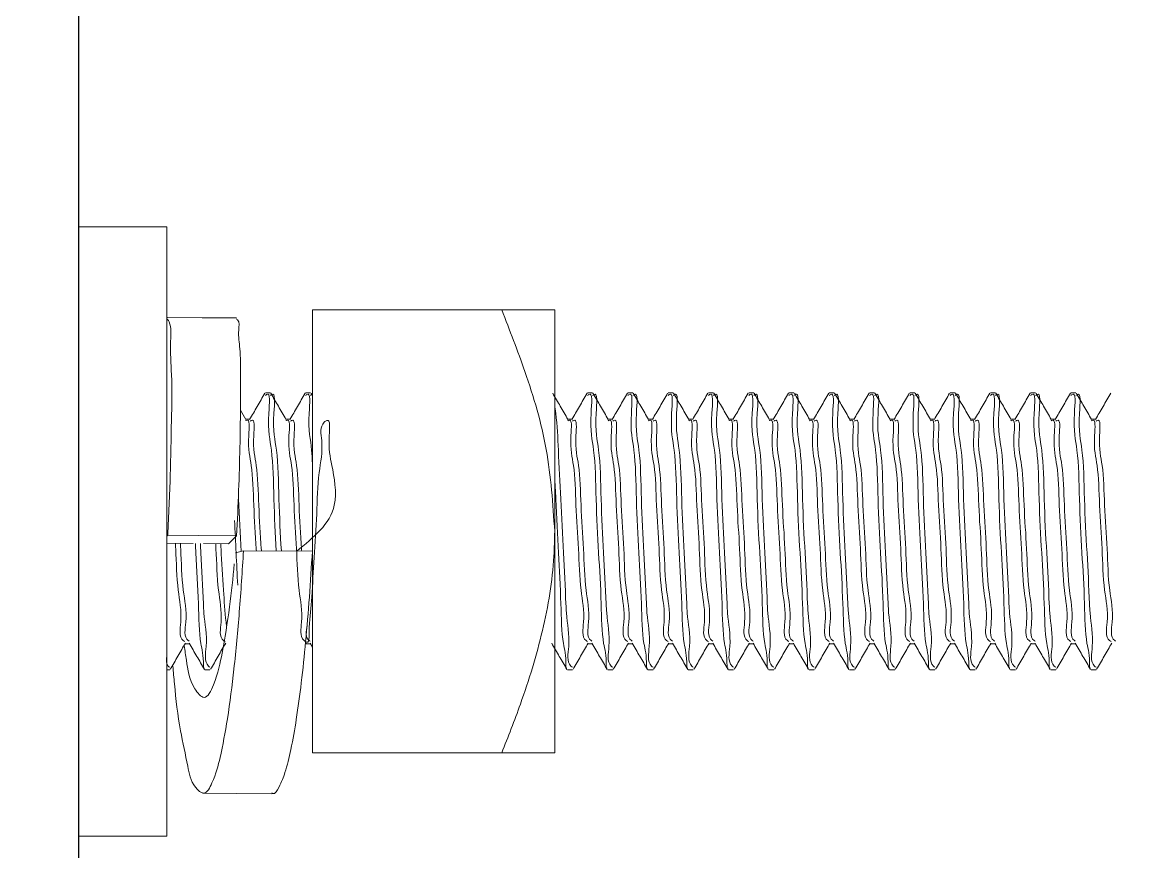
# Model space of a CAD drawing. Header units: inches. Extents: x -1851 to 6314, y -1304 to 4687.
# Drawn here: x 1871.494 to 1872.748, y 1890.133 to 1891.069 of the extents above; entities that cross this region are included whole.
import ezdxf

# ---------------------------------------------------------------- set-up
doc = ezdxf.new("R2010")
doc.units = ezdxf.units.IN
doc.header["$MEASUREMENT"] = 0
for name, color, linetype in [('E-COMB-BOX', 41, 'Continuous'), ('E-GRND', 3, 'Continuous'), ('S-STEL-ANGL', 3, 'Continuous')]:
    doc.layers.add(name, color=color, linetype=linetype)

msp = doc.modelspace()

# ---------------------------------------------------------------- linework, layer by layer
at = {"layer": 'E-COMB-BOX', "color": 4, "flags": 128}
msp.add_lwpolyline([(1873.37092, 1893.44466), (1873.37092, 1893.27802), (1871.81092, 1893.27802, 0.4065492), (1871.55764, 1893.0313), (1871.55764, 1887.95802, 0.3694747), (1871.77092, 1887.74466), (1873.37092, 1887.74466), (1873.37092, 1887.57802), (1869.61764, 1887.57802), (1869.61764, 1887.74466), (1871.17764, 1887.74466, 0.3584563), (1871.43092, 1887.95802), (1871.43092, 1893.0313, 0.4219197), (1871.17764, 1893.27802), (1869.61764, 1893.27802), (1869.61764, 1893.44466)], format="xyb", close=True, dxfattribs=at)
at = {"layer": 'E-GRND'}
msp.add_line((1871.55764, 1890.83841), (1871.55764, 1890.15091), dxfattribs=at)
at = {"layer": 'S-STEL-ANGL', "linetype": 'Continuous', "lineweight": 18}
for p, q in [((1871.65764, 1890.83841), (1871.55764, 1890.83841)), ((1871.65764, 1890.83841), (1871.65764, 1890.15091)), ((1871.65779, 1890.73539), (1871.65764, 1890.73452)), ((1871.82172, 1890.74466), (1871.82172, 1890.24466)), ((1872.03538, 1890.74466), (1871.82172, 1890.74466)), ((1872.09517, 1890.74466), (1872.03538, 1890.74466)), ((1872.09517, 1890.74466), (1872.09517, 1890.49466)), ((1871.77434, 1890.65091), (1871.76865, 1890.65091)), ((1871.81979, 1890.65091), (1871.81412, 1890.65091)), ((1871.82172, 1890.64802), (1871.82024, 1890.6506)), ((1872.13797, 1890.65091), (1872.13228, 1890.65091)), ((1872.18342, 1890.65091), (1872.17775, 1890.65091)), ((1872.22889, 1890.65091), (1872.2232, 1890.65091)), ((1872.27434, 1890.65091), (1872.26865, 1890.65091)), ((1872.31979, 1890.65091), (1872.3141, 1890.65091)), ((1872.36524, 1890.65091), (1872.35957, 1890.65091)), ((1872.41071, 1890.65091), (1872.40502, 1890.65091)), ((1872.45616, 1890.65091), (1872.45047, 1890.65091)), ((1872.50161, 1890.65091), (1872.49592, 1890.65091)), ((1872.54706, 1890.65091), (1872.54139, 1890.65091)), ((1872.59253, 1890.65091), (1872.58684, 1890.65091)), ((1872.63798, 1890.65091), (1872.63229, 1890.65091)), ((1872.68343, 1890.65091), (1872.67774, 1890.65091)), ((1871.7465, 1890.62099), (1871.74053, 1890.63128)), ((1871.75158, 1890.62138), (1871.74627, 1890.62138)), ((1871.79705, 1890.62138), (1871.79172, 1890.62138)), ((1872.11522, 1890.62138), (1872.10991, 1890.62138)), ((1872.16069, 1890.62138), (1872.15536, 1890.62138)), ((1872.20614, 1890.62138), (1872.20081, 1890.62138)), ((1872.25159, 1890.62138), (1872.24626, 1890.62138)), ((1872.29704, 1890.62138), (1872.29172, 1890.62138)), ((1872.34251, 1890.62138), (1872.33717, 1890.62138)), ((1872.38796, 1890.62138), (1872.38262, 1890.62138)), ((1872.43341, 1890.62138), (1872.42807, 1890.62138)), ((1872.47887, 1890.62138), (1872.47354, 1890.62138)), ((1872.52432, 1890.62138), (1872.51899, 1890.62138)), ((1872.56977, 1890.62138), (1872.56444, 1890.62138)), ((1872.61522, 1890.62138), (1872.60989, 1890.62138)), ((1872.66069, 1890.62138), (1872.65536, 1890.62138)), ((1872.70614, 1890.62138), (1872.70081, 1890.62138)), ((1871.65855, 1890.49032), (1871.65764, 1890.48943)), ((1872.09517, 1890.49466), (1872.09517, 1890.24466)), ((1871.65764, 1890.48124), (1871.68706, 1890.48103)), ((1871.69868, 1890.48095), (1871.72722, 1890.48075)), ((1871.73497, 1890.47064), (1871.744, 1890.47289)), ((1871.744, 1890.47289), (1871.82172, 1890.47234)), ((1871.67773, 1890.36793), (1871.68304, 1890.36793)), ((1871.8141, 1890.36793), (1871.81941, 1890.36793)), ((1871.81446, 1890.36793), (1871.81491, 1890.36869)), ((1871.81909, 1890.3685), (1871.82172, 1890.36394)), ((1872.13227, 1890.36793), (1872.1376, 1890.36793)), ((1872.17773, 1890.36793), (1872.18305, 1890.36793)), ((1872.22318, 1890.36793), (1872.2285, 1890.36793)), ((1872.26863, 1890.36793), (1872.27397, 1890.36793)), ((1872.31408, 1890.36793), (1872.31942, 1890.36793)), ((1872.35955, 1890.36793), (1872.36486, 1890.36793)), ((1872.405, 1890.36793), (1872.41031, 1890.36793)), ((1872.45045, 1890.36793), (1872.45578, 1890.36793)), ((1872.4959, 1890.36793), (1872.50123, 1890.36793)), ((1872.54137, 1890.36793), (1872.54668, 1890.36793)), ((1872.58682, 1890.36793), (1872.59213, 1890.36793)), ((1872.63227, 1890.36793), (1872.6376, 1890.36793)), ((1872.67774, 1890.36793), (1872.68305, 1890.36793)), ((1871.65764, 1890.33841), (1871.6607, 1890.33841)), ((1871.70047, 1890.33841), (1871.70615, 1890.33841)), ((1872.10955, 1890.33841), (1872.11524, 1890.33841)), ((1872.155, 1890.33841), (1872.16071, 1890.33841)), ((1872.20047, 1890.33841), (1872.20616, 1890.33841)), ((1872.24592, 1890.33841), (1872.25161, 1890.33841)), ((1872.29137, 1890.33841), (1872.29706, 1890.33841)), ((1872.33684, 1890.33841), (1872.34252, 1890.33841)), ((1872.38229, 1890.33841), (1872.38797, 1890.33841)), ((1872.42774, 1890.33841), (1872.43342, 1890.33841)), ((1872.47319, 1890.33841), (1872.47887, 1890.33841)), ((1872.51865, 1890.33841), (1872.52434, 1890.33841)), ((1872.5641, 1890.33841), (1872.56979, 1890.33841)), ((1872.60955, 1890.33841), (1872.61524, 1890.33841)), ((1872.655, 1890.33841), (1872.66069, 1890.33841)), ((1872.70047, 1890.33841), (1872.70616, 1890.33841)), ((1872.03538, 1890.24466), (1871.82172, 1890.24466)), ((1872.03538, 1890.24466), (1872.09517, 1890.24466)), ((1871.65764, 1890.15091), (1871.55764, 1890.15091))]:
    msp.add_line(p, q, dxfattribs=at)
at = {"layer": 'S-STEL-ANGL', "linetype": 'Continuous', "lineweight": 18, "flags": 128}
for points in [[(1871.73612, 1890.73547), (1871.69726, 1890.73574), (1871.6584, 1890.73602)], [(1871.73627, 1890.48977), (1871.69273, 1890.49008), (1871.65855, 1890.49032)], [(1871.6978, 1890.19922), (1871.73666, 1890.19895), (1871.77552, 1890.19868)]]:
    msp.add_lwpolyline(points, dxfattribs=at)
at = {"layer": 'S-STEL-ANGL', "linetype": 'Continuous', "lineweight": 18}
for points, knots in [([(1872.03538, 1890.74466), (1872.04439, 1890.72153), (1872.0644, 1890.67018), (1872.08911, 1890.58707), (1872.09314, 1890.5257), (1872.09517, 1890.49466)], [0, 0, 0, 0, 0.2882812, 0.6400014, 1, 1, 1, 1]), ([(1871.65855, 1890.49032), (1871.6596, 1890.5129), (1871.66161, 1890.55605), (1871.66259, 1890.61628), (1871.66372, 1890.66703), (1871.66061, 1890.70343), (1871.66304, 1890.72577), (1871.65893, 1890.73324), (1871.65836, 1890.73427)], [0, 0, 0, 0, 0.2772245, 0.5297326, 0.7405352, 0.8959822, 0.9855546, 1, 1, 1, 1]), ([(1871.73627, 1890.48977), (1871.73706, 1890.5068), (1871.73862, 1890.54004), (1871.74, 1890.5878), (1871.74073, 1890.63118), (1871.74032, 1890.66803), (1871.74083, 1890.69821), (1871.73745, 1890.71773), (1871.73991, 1890.73117), (1871.73648, 1890.734), (1871.7361, 1890.73431)], [0, 0, 0, 0, 0.20855085, 0.40698788, 0.58474852, 0.73832656, 0.8606338, 0.94640802, 0.99404971, 1, 1, 1, 1]), ([(1871.76809, 1890.65047), (1871.76523, 1890.64553), (1871.75951, 1890.63563), (1871.75378, 1890.62576), (1871.75091, 1890.62082)], [0, 0, 0, 0, 0.50000159, 1, 1, 1, 1]), ([(1871.78102, 1890.47262), (1871.77997, 1890.49168), (1871.77792, 1890.52873), (1871.77739, 1890.58641), (1871.77003, 1890.61131), (1871.77501, 1890.65366), (1871.76904, 1890.64837), (1871.76865, 1890.64802)], [0, 0, 0, 0, 0.3287896, 0.6391317, 0.8728171, 0.9916283, 1, 1, 1, 1]), ([(1871.78671, 1890.47258), (1871.78565, 1890.49166), (1871.7836, 1890.52872), (1871.78309, 1890.58641), (1871.77567, 1890.6113), (1871.7807, 1890.65366), (1871.77473, 1890.64837), (1871.77434, 1890.64802)], [0, 0, 0, 0, 0.3289429, 0.6392172, 0.8728589, 0.9916301, 1, 1, 1, 1]), ([(1871.79195, 1890.62099), (1871.78909, 1890.62592), (1871.78337, 1890.63579), (1871.77765, 1890.64567), (1871.77479, 1890.6506)], [0, 0, 0, 0, 0.4999036, 1, 1, 1, 1]), ([(1871.81355, 1890.65047), (1871.81069, 1890.64553), (1871.80496, 1890.63564), (1871.79923, 1890.62576), (1871.79636, 1890.62082)], [0, 0, 0, 0, 0.5001388, 1, 1, 1, 1]), ([(1871.82172, 1890.57094), (1871.82154, 1890.57632), (1871.82087, 1890.59617), (1871.81541, 1890.611), (1871.82043, 1890.6537), (1871.8145, 1890.64837), (1871.81412, 1890.64802)], [0, 0, 0, 0, 0.1942808, 0.7161522, 0.9814839, 1, 1, 1, 1]), ([(1871.82172, 1890.64302), (1871.82197, 1890.64631), (1871.82228, 1890.65043), (1871.8202, 1890.64842), (1871.81979, 1890.64802)], [0, 0, 0, 0, 0.8010415, 1, 1, 1, 1]), ([(1872.11013, 1890.62099), (1872.10727, 1890.62593), (1872.10155, 1890.6358), (1872.09582, 1890.64567), (1872.09296, 1890.6506)], [0, 0, 0, 0, 0.4997661, 1, 1, 1, 1]), ([(1872.13172, 1890.65047), (1872.12886, 1890.64553), (1872.12315, 1890.63563), (1872.11741, 1890.62576), (1872.11454, 1890.62082)], [0, 0, 0, 0, 0.50000159, 1, 1, 1, 1]), ([(1872.15446, 1890.3405), (1872.15425, 1890.34038), (1872.15323, 1890.33974), (1872.15375, 1890.35506), (1872.14843, 1890.37102), (1872.1479, 1890.41866), (1872.14463, 1890.4714), (1872.14159, 1890.52794), (1872.14102, 1890.5864), (1872.13366, 1890.61131), (1872.13865, 1890.65366), (1872.13268, 1890.64837), (1872.13228, 1890.64802)], [0, 0, 0, 0, 0.002024, 0.0103061, 0.0929302, 0.2362848, 0.4208775, 0.6161137, 0.7936081, 0.9272601, 0.9952119, 1, 1, 1, 1]), ([(1872.16071, 1890.3413), (1872.16011, 1890.34176), (1872.15358, 1890.34682), (1872.15914, 1890.37193), (1872.15416, 1890.39331), (1872.15267, 1890.42876), (1872.15039, 1890.47185), (1872.14725, 1890.52783), (1872.14673, 1890.58642), (1872.13931, 1890.6113), (1872.14433, 1890.65366), (1872.13837, 1890.64837), (1872.13797, 1890.64802)], [0, 0, 0, 0, 0.007232, 0.0786064, 0.2008572, 0.2339138, 0.4190834, 0.6149239, 0.7929701, 0.9270419, 0.9951971, 1, 1, 1, 1]), ([(1872.15558, 1890.62099), (1872.15272, 1890.62592), (1872.147, 1890.63579), (1872.14128, 1890.64567), (1872.13842, 1890.6506)], [0, 0, 0, 0, 0.4999036, 1, 1, 1, 1]), ([(1872.17719, 1890.65047), (1872.17432, 1890.64553), (1872.16859, 1890.63564), (1872.16286, 1890.62576), (1872.15999, 1890.62082)], [0, 0, 0, 0, 0.5001388, 1, 1, 1, 1]), ([(1872.19991, 1890.3405), (1872.1997, 1890.34038), (1872.19868, 1890.33974), (1872.1992, 1890.35506), (1872.19388, 1890.37102), (1872.19335, 1890.41866), (1872.19007, 1890.4714), (1872.18707, 1890.52794), (1872.18645, 1890.58642), (1872.17914, 1890.61126), (1872.18406, 1890.6537), (1872.17814, 1890.64837), (1872.17775, 1890.64802)], [0, 0, 0, 0, 0.0020241, 0.0103066, 0.0929345, 0.2362956, 0.4208968, 0.6161391, 0.7936447, 0.9273028, 0.9952578, 1, 1, 1, 1]), ([(1872.20616, 1890.3413), (1872.20556, 1890.34176), (1872.19907, 1890.34686), (1872.20456, 1890.37191), (1872.19961, 1890.39331), (1872.19812, 1890.42876), (1872.19587, 1890.47185), (1872.1927, 1890.52783), (1872.19216, 1890.58642), (1872.1848, 1890.61131), (1872.18978, 1890.65366), (1872.18382, 1890.64837), (1872.18342, 1890.64802)], [0, 0, 0, 0, 0.0071859, 0.0785698, 0.2008251, 0.2338828, 0.419056, 0.6149063, 0.7929589, 0.9270313, 0.9951969, 1, 1, 1, 1]), ([(1872.20103, 1890.62099), (1872.19817, 1890.62592), (1872.19245, 1890.63579), (1872.18673, 1890.64567), (1872.18387, 1890.6506)], [0, 0, 0, 0, 0.4999036, 1, 1, 1, 1]), ([(1872.22264, 1890.65047), (1872.21977, 1890.64553), (1872.21404, 1890.63564), (1872.20831, 1890.62576), (1872.20544, 1890.62082)], [0, 0, 0, 0, 0.5001388, 1, 1, 1, 1]), ([(1872.24537, 1890.3405), (1872.24517, 1890.34038), (1872.24415, 1890.33974), (1872.24457, 1890.35504), (1872.23939, 1890.37103), (1872.2388, 1890.41866), (1872.23553, 1890.4714), (1872.23251, 1890.52794), (1872.23195, 1890.5864), (1872.22454, 1890.6113), (1872.22956, 1890.65366), (1872.2236, 1890.64837), (1872.2232, 1890.64802)], [0, 0, 0, 0, 0.002024, 0.0103199, 0.0929434, 0.2362933, 0.4208878, 0.6161199, 0.7936132, 0.9272686, 0.995212, 1, 1, 1, 1]), ([(1872.25161, 1890.3413), (1872.25101, 1890.34176), (1872.24452, 1890.34686), (1872.25, 1890.37191), (1872.2451, 1890.39331), (1872.24353, 1890.42876), (1872.24133, 1890.47185), (1872.23818, 1890.52782), (1872.23759, 1890.58644), (1872.23028, 1890.61126), (1872.2352, 1890.6537), (1872.22928, 1890.64837), (1872.22889, 1890.64802)], [0, 0, 0, 0, 0.0071863, 0.0785735, 0.2008304, 0.233893, 0.4190749, 0.6149314, 0.7929955, 0.9270741, 0.9952429, 1, 1, 1, 1]), ([(1872.24648, 1890.62099), (1872.24362, 1890.62592), (1872.2379, 1890.63579), (1872.23218, 1890.64567), (1872.22932, 1890.6506)], [0, 0, 0, 0, 0.4999036, 1, 1, 1, 1]), ([(1872.26809, 1890.65047), (1872.26522, 1890.64553), (1872.25949, 1890.63564), (1872.25377, 1890.62576), (1872.25091, 1890.62082)], [0, 0, 0, 0, 0.5002761, 1, 1, 1, 1]), ([(1872.29082, 1890.3405), (1872.29062, 1890.34038), (1872.28959, 1890.33974), (1872.29002, 1890.35504), (1872.28484, 1890.37103), (1872.28425, 1890.41866), (1872.28101, 1890.4714), (1872.27795, 1890.52794), (1872.2774, 1890.5864), (1872.26999, 1890.6113), (1872.27501, 1890.65366), (1872.26905, 1890.64837), (1872.26865, 1890.64802)], [0, 0, 0, 0, 0.002024, 0.0103199, 0.0929434, 0.2362933, 0.4208849, 0.6161198, 0.7936132, 0.9272685, 0.995212, 1, 1, 1, 1]), ([(1872.29706, 1890.3413), (1872.29646, 1890.34176), (1872.28997, 1890.34686), (1872.29549, 1890.37191), (1872.29053, 1890.39331), (1872.28904, 1890.42876), (1872.28675, 1890.47185), (1872.28363, 1890.52783), (1872.28306, 1890.58642), (1872.27568, 1890.6113), (1872.2807, 1890.65366), (1872.27473, 1890.64837), (1872.27434, 1890.64802)], [0, 0, 0, 0, 0.007186, 0.0785638, 0.2008204, 0.2338785, 0.419057, 0.6149067, 0.7929645, 0.9270385, 0.9951968, 1, 1, 1, 1]), ([(1872.29195, 1890.62099), (1872.28909, 1890.62593), (1872.28337, 1890.6358), (1872.27764, 1890.64567), (1872.27477, 1890.6506)], [0, 0, 0, 0, 0.4997661, 1, 1, 1, 1]), ([(1872.31354, 1890.65047), (1872.31068, 1890.64553), (1872.30496, 1890.63563), (1872.29923, 1890.62576), (1872.29636, 1890.62082)], [0, 0, 0, 0, 0.50000159, 1, 1, 1, 1]), ([(1872.33627, 1890.3405), (1872.33607, 1890.34038), (1872.33504, 1890.33974), (1872.33557, 1890.35506), (1872.33025, 1890.37102), (1872.32971, 1890.41866), (1872.32645, 1890.4714), (1872.3234, 1890.52794), (1872.32284, 1890.5864), (1872.31548, 1890.61131), (1872.32046, 1890.65366), (1872.3145, 1890.64837), (1872.3141, 1890.64802)], [0, 0, 0, 0, 0.002024, 0.0103061, 0.0929302, 0.2362848, 0.4208775, 0.6161137, 0.7936081, 0.9272601, 0.9952119, 1, 1, 1, 1]), ([(1872.34252, 1890.3413), (1872.34192, 1890.34176), (1872.3354, 1890.34682), (1872.34096, 1890.37193), (1872.33598, 1890.39331), (1872.33449, 1890.42876), (1872.33221, 1890.47185), (1872.32907, 1890.52783), (1872.32855, 1890.58642), (1872.32113, 1890.6113), (1872.32615, 1890.65366), (1872.32018, 1890.64837), (1872.31979, 1890.64802)], [0, 0, 0, 0, 0.007232, 0.0786064, 0.2008572, 0.2339138, 0.4190834, 0.6149239, 0.7929701, 0.9270419, 0.9951971, 1, 1, 1, 1]), ([(1872.3374, 1890.62099), (1872.33454, 1890.62592), (1872.32882, 1890.63579), (1872.3231, 1890.64567), (1872.32024, 1890.6506)], [0, 0, 0, 0, 0.4999036, 1, 1, 1, 1]), ([(1872.35901, 1890.65047), (1872.35614, 1890.64553), (1872.35041, 1890.63564), (1872.34468, 1890.62576), (1872.34181, 1890.62082)], [0, 0, 0, 0, 0.5001388, 1, 1, 1, 1]), ([(1872.38174, 1890.3405), (1872.38153, 1890.34038), (1872.38049, 1890.33975), (1872.38103, 1890.355), (1872.37569, 1890.37107), (1872.37517, 1890.41864), (1872.37189, 1890.47141), (1872.36889, 1890.52794), (1872.36827, 1890.58642), (1872.36096, 1890.61126), (1872.36588, 1890.6537), (1872.35996, 1890.64837), (1872.35957, 1890.64802)], [0, 0, 0, 0, 0.0020779, 0.01036, 0.0929834, 0.2363368, 0.420928, 0.6161598, 0.7936558, 0.9273068, 0.995258, 1, 1, 1, 1]), ([(1872.38797, 1890.3413), (1872.38738, 1890.34176), (1872.38089, 1890.34686), (1872.38638, 1890.37191), (1872.38143, 1890.39331), (1872.37993, 1890.42876), (1872.37769, 1890.47185), (1872.37452, 1890.52783), (1872.37398, 1890.58642), (1872.36662, 1890.61131), (1872.3716, 1890.65366), (1872.36563, 1890.64837), (1872.36524, 1890.64802)], [0, 0, 0, 0, 0.0071859, 0.0785698, 0.2008251, 0.2338828, 0.419056, 0.6149063, 0.7929589, 0.9270313, 0.9951969, 1, 1, 1, 1]), ([(1872.38285, 1890.62099), (1872.37999, 1890.62592), (1872.37427, 1890.63579), (1872.36855, 1890.64567), (1872.36569, 1890.6506)], [0, 0, 0, 0, 0.4999036, 1, 1, 1, 1]), ([(1872.40446, 1890.65047), (1872.40159, 1890.64553), (1872.39586, 1890.63564), (1872.39013, 1890.62576), (1872.38726, 1890.62082)], [0, 0, 0, 0, 0.5001388, 1, 1, 1, 1]), ([(1872.42719, 1890.3405), (1872.42699, 1890.34038), (1872.42596, 1890.33974), (1872.42639, 1890.35504), (1872.42121, 1890.37103), (1872.42062, 1890.41866), (1872.41734, 1890.4714), (1872.41432, 1890.52794), (1872.41377, 1890.5864), (1872.40636, 1890.6113), (1872.41138, 1890.65366), (1872.40541, 1890.64837), (1872.40502, 1890.64802)], [0, 0, 0, 0, 0.002024, 0.0103199, 0.0929434, 0.2362933, 0.4208878, 0.6161199, 0.7936132, 0.9272686, 0.995212, 1, 1, 1, 1]), ([(1872.43342, 1890.3413), (1872.43283, 1890.34176), (1872.42634, 1890.34686), (1872.43182, 1890.37191), (1872.42692, 1890.39331), (1872.42535, 1890.42876), (1872.42315, 1890.47185), (1872.42, 1890.52782), (1872.41941, 1890.58644), (1872.4121, 1890.61126), (1872.41702, 1890.6537), (1872.4111, 1890.64837), (1872.41071, 1890.64802)], [0, 0, 0, 0, 0.0071863, 0.0785735, 0.2008304, 0.233893, 0.4190749, 0.6149314, 0.7929955, 0.9270741, 0.9952429, 1, 1, 1, 1]), ([(1872.42832, 1890.62099), (1872.42545, 1890.62592), (1872.41972, 1890.63579), (1872.414, 1890.64567), (1872.41114, 1890.6506)], [0, 0, 0, 0, 0.50004123, 1, 1, 1, 1]), ([(1872.44991, 1890.65047), (1872.44704, 1890.64553), (1872.44131, 1890.63564), (1872.43559, 1890.62576), (1872.43273, 1890.62082)], [0, 0, 0, 0, 0.5002761, 1, 1, 1, 1]), ([(1872.47264, 1890.3405), (1872.47244, 1890.34038), (1872.47141, 1890.33974), (1872.47194, 1890.35506), (1872.46658, 1890.37101), (1872.4661, 1890.41866), (1872.46282, 1890.4714), (1872.45977, 1890.52794), (1872.45922, 1890.5864), (1872.45181, 1890.6113), (1872.45683, 1890.65366), (1872.45086, 1890.64837), (1872.45047, 1890.64802)], [0, 0, 0, 0, 0.002024, 0.0103062, 0.092937, 0.2362879, 0.4208808, 0.6161171, 0.7936117, 0.927268, 0.9952119, 1, 1, 1, 1]), ([(1872.47887, 1890.3413), (1872.47828, 1890.34176), (1872.47179, 1890.34686), (1872.47731, 1890.37191), (1872.47235, 1890.39331), (1872.47085, 1890.42876), (1872.46857, 1890.47185), (1872.46544, 1890.52783), (1872.46491, 1890.58642), (1872.4575, 1890.6113), (1872.46252, 1890.65366), (1872.45655, 1890.64837), (1872.45616, 1890.64802)], [0, 0, 0, 0, 0.007186, 0.0785637, 0.2008202, 0.2338783, 0.4190565, 0.614906, 0.7929606, 0.9270386, 0.9951968, 1, 1, 1, 1]), ([(1872.47377, 1890.62099), (1872.47091, 1890.62593), (1872.46519, 1890.6358), (1872.45946, 1890.64567), (1872.45659, 1890.6506)], [0, 0, 0, 0, 0.4997661, 1, 1, 1, 1]), ([(1872.49538, 1890.65047), (1872.49251, 1890.64553), (1872.48678, 1890.63564), (1872.48105, 1890.62576), (1872.47818, 1890.62082)], [0, 0, 0, 0, 0.5001388, 1, 1, 1, 1]), ([(1872.51809, 1890.3405), (1872.51789, 1890.34038), (1872.51686, 1890.33974), (1872.51739, 1890.35506), (1872.51207, 1890.37102), (1872.51153, 1890.41866), (1872.50827, 1890.4714), (1872.50522, 1890.52794), (1872.50465, 1890.5864), (1872.4973, 1890.61131), (1872.50228, 1890.65366), (1872.49631, 1890.64837), (1872.49592, 1890.64802)], [0, 0, 0, 0, 0.002024, 0.0103061, 0.0929302, 0.2362848, 0.4208775, 0.6161137, 0.7936081, 0.9272601, 0.9952119, 1, 1, 1, 1]), ([(1872.52434, 1890.3413), (1872.52374, 1890.34176), (1872.51722, 1890.34682), (1872.52278, 1890.37193), (1872.51779, 1890.39331), (1872.51631, 1890.42876), (1872.51402, 1890.47185), (1872.51089, 1890.52783), (1872.51036, 1890.58642), (1872.50295, 1890.6113), (1872.50797, 1890.65366), (1872.502, 1890.64837), (1872.50161, 1890.64802)], [0, 0, 0, 0, 0.007232, 0.0786064, 0.2008572, 0.2339138, 0.4190834, 0.6149239, 0.7929701, 0.9270419, 0.9951971, 1, 1, 1, 1]), ([(1872.51922, 1890.62099), (1872.51636, 1890.62592), (1872.51064, 1890.63579), (1872.50492, 1890.64567), (1872.50206, 1890.6506)], [0, 0, 0, 0, 0.4999036, 1, 1, 1, 1]), ([(1872.54083, 1890.65047), (1872.53796, 1890.64553), (1872.53223, 1890.63564), (1872.5265, 1890.62576), (1872.52363, 1890.62082)], [0, 0, 0, 0, 0.5001388, 1, 1, 1, 1]), ([(1872.56356, 1890.3405), (1872.56336, 1890.34038), (1872.56233, 1890.33974), (1872.56276, 1890.35504), (1872.55757, 1890.37103), (1872.55699, 1890.41866), (1872.55371, 1890.4714), (1872.55071, 1890.52794), (1872.55008, 1890.58642), (1872.54278, 1890.61126), (1872.5477, 1890.6537), (1872.54177, 1890.64837), (1872.54139, 1890.64802)], [0, 0, 0, 0, 0.002024, 0.0103203, 0.092947, 0.2363025, 0.4209043, 0.6161441, 0.7936474, 0.9273038, 0.9952579, 1, 1, 1, 1]), ([(1872.56979, 1890.3413), (1872.5692, 1890.34176), (1872.56271, 1890.34686), (1872.56818, 1890.37191), (1872.56329, 1890.39331), (1872.56171, 1890.42876), (1872.55952, 1890.47185), (1872.55633, 1890.52783), (1872.5558, 1890.58642), (1872.54843, 1890.61131), (1872.55342, 1890.65366), (1872.54745, 1890.64837), (1872.54706, 1890.64802)], [0, 0, 0, 0, 0.0071859, 0.0785699, 0.2008212, 0.2338823, 0.4190557, 0.614906, 0.7929588, 0.9270313, 0.9951969, 1, 1, 1, 1]), ([(1872.56467, 1890.62099), (1872.56181, 1890.62592), (1872.55609, 1890.63579), (1872.55037, 1890.64567), (1872.54751, 1890.6506)], [0, 0, 0, 0, 0.4999036, 1, 1, 1, 1]), ([(1872.58628, 1890.65047), (1872.58341, 1890.64553), (1872.57768, 1890.63564), (1872.57195, 1890.62576), (1872.56908, 1890.62082)], [0, 0, 0, 0, 0.5001388, 1, 1, 1, 1]), ([(1872.60901, 1890.3405), (1872.60881, 1890.34038), (1872.60778, 1890.33974), (1872.60821, 1890.35504), (1872.60302, 1890.37103), (1872.60244, 1890.41866), (1872.59916, 1890.4714), (1872.59614, 1890.52794), (1872.59559, 1890.5864), (1872.58818, 1890.6113), (1872.5932, 1890.65366), (1872.58723, 1890.64837), (1872.58684, 1890.64802)], [0, 0, 0, 0, 0.002024, 0.0103199, 0.0929434, 0.2362933, 0.4208878, 0.6161199, 0.7936132, 0.9272686, 0.995212, 1, 1, 1, 1]), ([(1872.61524, 1890.3413), (1872.61465, 1890.34176), (1872.60816, 1890.34686), (1872.61367, 1890.37191), (1872.60874, 1890.39331), (1872.60717, 1890.42876), (1872.60496, 1890.47185), (1872.60182, 1890.52782), (1872.60123, 1890.58644), (1872.59391, 1890.61126), (1872.59884, 1890.6537), (1872.59291, 1890.64837), (1872.59253, 1890.64802)], [0, 0, 0, 0, 0.0071863, 0.0785667, 0.200828, 0.2338907, 0.4190732, 0.6149303, 0.7929949, 0.9270739, 0.9952429, 1, 1, 1, 1]), ([(1872.61014, 1890.62099), (1872.60727, 1890.62592), (1872.60153, 1890.63579), (1872.59582, 1890.64567), (1872.59296, 1890.6506)], [0, 0, 0, 0, 0.50004123, 1, 1, 1, 1]), ([(1872.63172, 1890.65047), (1872.62886, 1890.64553), (1872.62313, 1890.63564), (1872.61741, 1890.62576), (1872.61455, 1890.62082)], [0, 0, 0, 0, 0.5002761, 1, 1, 1, 1]), ([(1872.65446, 1890.3405), (1872.65426, 1890.34038), (1872.65323, 1890.33974), (1872.65375, 1890.35506), (1872.64843, 1890.37102), (1872.6479, 1890.41866), (1872.64464, 1890.4714), (1872.64158, 1890.52794), (1872.64104, 1890.5864), (1872.63363, 1890.6113), (1872.63865, 1890.65366), (1872.63268, 1890.64837), (1872.63229, 1890.64802)], [0, 0, 0, 0, 0.002024, 0.0103062, 0.0929306, 0.2362857, 0.4208791, 0.616116, 0.7936111, 0.9272678, 0.9952119, 1, 1, 1, 1]), ([(1872.66069, 1890.3413), (1872.6601, 1890.34176), (1872.65361, 1890.34686), (1872.65913, 1890.37191), (1872.65416, 1890.39331), (1872.65267, 1890.42876), (1872.65039, 1890.47185), (1872.64726, 1890.52783), (1872.64673, 1890.58642), (1872.63931, 1890.6113), (1872.64434, 1890.65366), (1872.63837, 1890.64837), (1872.63798, 1890.64802)], [0, 0, 0, 0, 0.007186, 0.0785637, 0.2008202, 0.2338783, 0.4190565, 0.614906, 0.7929606, 0.9270386, 0.9951968, 1, 1, 1, 1]), ([(1872.65559, 1890.62099), (1872.65273, 1890.62593), (1872.64701, 1890.6358), (1872.64127, 1890.64567), (1872.63841, 1890.6506)], [0, 0, 0, 0, 0.4997661, 1, 1, 1, 1]), ([(1872.67719, 1890.65047), (1872.67433, 1890.64553), (1872.6686, 1890.63564), (1872.66286, 1890.62576), (1872.66, 1890.62082)], [0, 0, 0, 0, 0.5001388, 1, 1, 1, 1]), ([(1872.69991, 1890.3405), (1872.69971, 1890.34038), (1872.69868, 1890.33974), (1872.6992, 1890.35506), (1872.69388, 1890.37102), (1872.69335, 1890.41866), (1872.69009, 1890.4714), (1872.68704, 1890.52794), (1872.68647, 1890.5864), (1872.67911, 1890.61131), (1872.6841, 1890.65366), (1872.67813, 1890.64837), (1872.67774, 1890.64802)], [0, 0, 0, 0, 0.002024, 0.0103061, 0.0929302, 0.2362848, 0.4208775, 0.6161137, 0.7936081, 0.9272601, 0.9952119, 1, 1, 1, 1]), ([(1872.70616, 1890.3413), (1872.70556, 1890.34176), (1872.69904, 1890.34682), (1872.70459, 1890.37193), (1872.69961, 1890.39331), (1872.69812, 1890.42876), (1872.69588, 1890.47185), (1872.6927, 1890.52783), (1872.69218, 1890.58642), (1872.68476, 1890.6113), (1872.68979, 1890.65366), (1872.68382, 1890.64837), (1872.68343, 1890.64802)], [0, 0, 0, 0, 0.007232, 0.0786064, 0.2008573, 0.2339138, 0.4190805, 0.6149238, 0.7929701, 0.9270419, 0.9951971, 1, 1, 1, 1]), ([(1872.70104, 1890.62099), (1872.69818, 1890.62592), (1872.69245, 1890.63579), (1872.68674, 1890.64567), (1872.68388, 1890.6506)], [0, 0, 0, 0, 0.4999036, 1, 1, 1, 1]), ([(1872.72264, 1890.65047), (1872.71978, 1890.64553), (1872.71405, 1890.63564), (1872.70831, 1890.62576), (1872.70545, 1890.62082)], [0, 0, 0, 0, 0.5001388, 1, 1, 1, 1]), ([(1872.11524, 1890.3413), (1872.11465, 1890.34176), (1872.10816, 1890.34686), (1872.11368, 1890.37191), (1872.10871, 1890.39331), (1872.10723, 1890.42877), (1872.10477, 1890.47143), (1872.10242, 1890.52936), (1872.09942, 1890.58185), (1872.098, 1890.61747), (1872.09562, 1890.63447), (1872.09517, 1890.63771)], [0, 0, 0, 0, 0.0074963, 0.0819562, 0.209492, 0.2439776, 0.4371522, 0.6414589, 0.8272054, 0.9670688, 1, 1, 1, 1]), ([(1871.75853, 1890.47278), (1871.75849, 1890.47351), (1871.75746, 1890.49068), (1871.75527, 1890.52152), (1871.75443, 1890.56902), (1871.74777, 1890.58946), (1871.7517, 1890.62314), (1871.74669, 1890.61957), (1871.7465, 1890.61943)], [0, 0, 0, 0, 0.01479071, 0.34790304, 0.65079242, 0.87898777, 0.99539525, 1, 1, 1, 1]), ([(1871.76422, 1890.47274), (1871.76418, 1890.47349), (1871.76317, 1890.49067), (1871.76093, 1890.52157), (1871.76007, 1890.56887), (1871.75359, 1890.58979), (1871.7573, 1890.62321), (1871.752, 1890.61933), (1871.7516, 1890.61904)], [0, 0, 0, 0, 0.0149862, 0.3464445, 0.6478154, 0.8748727, 0.9906996, 1, 1, 1, 1]), ([(1871.80402, 1890.47246), (1871.82291, 1890.48764), (1871.85447, 1890.51298), (1871.84392, 1890.56883), (1871.83903, 1890.59066), (1871.84256, 1890.62341), (1871.8294, 1890.614), (1871.83487, 1890.5907), (1871.82775, 1890.55807), (1871.82694, 1890.51327), (1871.82377, 1890.46662), (1871.8214, 1890.42403), (1871.81918, 1890.39781), (1871.8175, 1890.38089), (1871.8199, 1890.36572), (1871.80661, 1890.37546), (1871.81218, 1890.39852), (1871.80501, 1890.43123), (1871.80431, 1890.47635), (1871.80061, 1890.52154), (1871.79994, 1890.56902), (1871.7932, 1890.58945), (1871.79717, 1890.62314), (1871.79216, 1890.61957), (1871.79197, 1890.61943)], [0, 0, 0, 0, 0.1001131, 0.167214, 0.2177713, 0.2435559, 0.2487142, 0.2800282, 0.3342422, 0.4040247, 0.477823, 0.544702, 0.59519, 0.5954809, 0.6212702, 0.6264287, 0.6577427, 0.7119545, 0.7817387, 0.8555371, 0.922638, 0.9731953, 0.9989799, 1, 1, 1, 1]), ([(1871.80969, 1890.47242), (1871.80964, 1890.47327), (1871.80862, 1890.49057), (1871.80642, 1890.52157), (1871.80551, 1890.56887), (1871.79904, 1890.58979), (1871.80275, 1890.62321), (1871.79745, 1890.61933), (1871.79705, 1890.61904)], [0, 0, 0, 0, 0.0171078, 0.3478447, 0.6485742, 0.8751423, 0.9907197, 1, 1, 1, 1]), ([(1872.13228, 1890.37028), (1872.13169, 1890.37065), (1872.12509, 1890.37481), (1872.13023, 1890.39942), (1872.12326, 1890.43084), (1872.12248, 1890.47647), (1872.1188, 1890.52152), (1872.11811, 1890.56899), (1872.11135, 1890.58953), (1872.1154, 1890.62307), (1872.11033, 1890.61957), (1872.11013, 1890.61943)], [0, 0, 0, 0, 0.0082029, 0.0913338, 0.2352524, 0.4205117, 0.6164276, 0.7945682, 0.9287785, 0.99723, 1, 1, 1, 1]), ([(1872.13728, 1890.37074), (1872.13693, 1890.37097), (1872.13069, 1890.37506), (1872.13605, 1890.3995), (1872.12885, 1890.43081), (1872.1282, 1890.47647), (1872.12448, 1890.52156), (1872.12372, 1890.56887), (1872.11722, 1890.58979), (1872.12093, 1890.62321), (1872.11563, 1890.61933), (1872.11524, 1890.61904)], [0, 0, 0, 0, 0.0048836, 0.0880629, 0.232071, 0.4174337, 0.6134679, 0.7917076, 0.925996, 0.9944995, 1, 1, 1, 1]), ([(1872.17775, 1890.37028), (1872.17715, 1890.37065), (1872.17053, 1890.37478), (1872.17569, 1890.39944), (1872.1687, 1890.43084), (1872.16793, 1890.47647), (1872.16424, 1890.52151), (1872.16358, 1890.56903), (1872.15683, 1890.58945), (1872.16081, 1890.62314), (1872.15579, 1890.61957), (1872.1556, 1890.61943)], [0, 0, 0, 0, 0.0082645, 0.0913953, 0.2353137, 0.4205727, 0.6164883, 0.794624, 0.9288404, 0.9972918, 1, 1, 1, 1]), ([(1872.18275, 1890.37074), (1872.18239, 1890.37097), (1872.1761, 1890.37501), (1872.18153, 1890.39953), (1872.17429, 1890.4308), (1872.17364, 1890.47647), (1872.16996, 1890.52156), (1872.16916, 1890.56887), (1872.16267, 1890.58979), (1872.16638, 1890.62321), (1872.16108, 1890.61933), (1872.16069, 1890.61904)], [0, 0, 0, 0, 0.0049449, 0.088119, 0.2321182, 0.4174694, 0.6134872, 0.7917205, 0.9260006, 0.9944998, 1, 1, 1, 1]), ([(1872.2232, 1890.37028), (1872.22261, 1890.37065), (1872.21601, 1890.37481), (1872.22115, 1890.39942), (1872.21414, 1890.43084), (1872.21341, 1890.47647), (1872.20969, 1890.52151), (1872.20901, 1890.56902), (1872.20232, 1890.58946), (1872.20626, 1890.62314), (1872.20124, 1890.61957), (1872.20105, 1890.61943)], [0, 0, 0, 0, 0.0082033, 0.0913383, 0.2352696, 0.4205335, 0.6164632, 0.7946079, 0.9288247, 0.9972916, 1, 1, 1, 1]), ([(1872.2282, 1890.37074), (1872.22784, 1890.37097), (1872.22155, 1890.37501), (1872.22697, 1890.39953), (1872.21978, 1890.4308), (1872.21908, 1890.47647), (1872.2154, 1890.52156), (1872.21465, 1890.56887), (1872.2081, 1890.58979), (1872.21185, 1890.62321), (1872.20655, 1890.61933), (1872.20616, 1890.61904)], [0, 0, 0, 0, 0.00494492, 0.08812002, 0.23211515, 0.41747305, 0.61349314, 0.79172385, 0.92601185, 0.99449976, 1, 1, 1, 1]), ([(1872.26865, 1890.37028), (1872.26806, 1890.37065), (1872.26146, 1890.37481), (1872.2666, 1890.39942), (1872.25959, 1890.43084), (1872.25885, 1890.47647), (1872.25517, 1890.52151), (1872.25445, 1890.56902), (1872.24777, 1890.58946), (1872.25171, 1890.62314), (1872.24669, 1890.61957), (1872.2465, 1890.61943)], [0, 0, 0, 0, 0.0082033, 0.0913382, 0.2352695, 0.4205333, 0.6164587, 0.7946079, 0.9288247, 0.9972916, 1, 1, 1, 1]), ([(1872.27365, 1890.37074), (1872.2733, 1890.37097), (1872.26705, 1890.37506), (1872.27239, 1890.39949), (1872.26524, 1890.43082), (1872.26456, 1890.47647), (1872.26084, 1890.52156), (1872.26011, 1890.56887), (1872.25355, 1890.58979), (1872.2573, 1890.62321), (1872.252, 1890.61933), (1872.25161, 1890.61904)], [0, 0, 0, 0, 0.0048836, 0.0880732, 0.2320758, 0.4174386, 0.6134731, 0.7917131, 0.926008, 0.9944995, 1, 1, 1, 1]), ([(1872.3141, 1890.37028), (1872.31351, 1890.37065), (1872.30691, 1890.37481), (1872.31205, 1890.39942), (1872.30507, 1890.43084), (1872.30429, 1890.47647), (1872.30062, 1890.52152), (1872.29993, 1890.56899), (1872.29316, 1890.58953), (1872.29722, 1890.62307), (1872.29215, 1890.61957), (1872.29195, 1890.61943)], [0, 0, 0, 0, 0.0082029, 0.0913338, 0.2352524, 0.4205117, 0.6164276, 0.7945682, 0.9287785, 0.99723, 1, 1, 1, 1]), ([(1872.3191, 1890.37074), (1872.31875, 1890.37097), (1872.3125, 1890.37506), (1872.31787, 1890.3995), (1872.31067, 1890.43081), (1872.31001, 1890.47647), (1872.30629, 1890.52156), (1872.30554, 1890.56887), (1872.29904, 1890.58979), (1872.30275, 1890.62321), (1872.29745, 1890.61933), (1872.29706, 1890.61904)], [0, 0, 0, 0, 0.0048836, 0.0880629, 0.232071, 0.4174337, 0.6134679, 0.7917076, 0.925996, 0.9944995, 1, 1, 1, 1]), ([(1872.35957, 1890.37028), (1872.35897, 1890.37065), (1872.35234, 1890.37478), (1872.35751, 1890.39944), (1872.35052, 1890.43084), (1872.34975, 1890.47647), (1872.34606, 1890.52151), (1872.34539, 1890.56903), (1872.33865, 1890.58945), (1872.34262, 1890.62314), (1872.33761, 1890.61957), (1872.33742, 1890.61943)], [0, 0, 0, 0, 0.0082645, 0.0913953, 0.2353137, 0.4205727, 0.6164883, 0.794624, 0.9288404, 0.9972918, 1, 1, 1, 1]), ([(1872.36456, 1890.37074), (1872.36421, 1890.37097), (1872.35792, 1890.37501), (1872.36334, 1890.39953), (1872.35615, 1890.4308), (1872.35545, 1890.47647), (1872.35178, 1890.52156), (1872.35098, 1890.56887), (1872.34449, 1890.58979), (1872.3482, 1890.62321), (1872.3429, 1890.61933), (1872.34251, 1890.61904)], [0, 0, 0, 0, 0.00494486, 0.0881191, 0.23211272, 0.41746868, 0.61348672, 0.79172025, 0.9260005, 0.99449982, 1, 1, 1, 1]), ([(1872.40502, 1890.37028), (1872.40443, 1890.37065), (1872.39783, 1890.37481), (1872.40297, 1890.39942), (1872.39596, 1890.43084), (1872.39523, 1890.47647), (1872.39151, 1890.52151), (1872.39083, 1890.56902), (1872.38414, 1890.58946), (1872.38807, 1890.62314), (1872.38306, 1890.61957), (1872.38287, 1890.61943)], [0, 0, 0, 0, 0.0082033, 0.0913383, 0.2352696, 0.4205335, 0.6164632, 0.7946079, 0.9288247, 0.9972916, 1, 1, 1, 1]), ([(1872.41001, 1890.37074), (1872.40966, 1890.37097), (1872.40337, 1890.37501), (1872.40879, 1890.39953), (1872.40159, 1890.4308), (1872.4009, 1890.47647), (1872.39722, 1890.52156), (1872.39647, 1890.56887), (1872.38992, 1890.58979), (1872.39367, 1890.62321), (1872.38837, 1890.61933), (1872.38797, 1890.61904)], [0, 0, 0, 0, 0.00494492, 0.08812002, 0.23211515, 0.41747305, 0.61349314, 0.79172385, 0.92601185, 0.99449976, 1, 1, 1, 1]), ([(1872.45047, 1890.37028), (1872.44988, 1890.37065), (1872.44328, 1890.37481), (1872.44842, 1890.39942), (1872.44141, 1890.43084), (1872.44067, 1890.47647), (1872.43699, 1890.52151), (1872.43627, 1890.56902), (1872.42959, 1890.58946), (1872.43352, 1890.62314), (1872.42851, 1890.61957), (1872.42832, 1890.61943)], [0, 0, 0, 0, 0.0082033, 0.0913382, 0.2352695, 0.4205333, 0.6164587, 0.7946079, 0.9288247, 0.9972916, 1, 1, 1, 1]), ([(1872.45546, 1890.37074), (1872.45512, 1890.37097), (1872.44887, 1890.37506), (1872.45424, 1890.3995), (1872.44704, 1890.43081), (1872.44638, 1890.47647), (1872.44266, 1890.52156), (1872.44192, 1890.56887), (1872.43537, 1890.58979), (1872.43912, 1890.62321), (1872.43382, 1890.61933), (1872.43342, 1890.61904)], [0, 0, 0, 0, 0.0048836, 0.0880634, 0.2320724, 0.4174361, 0.6134714, 0.7917121, 0.9260077, 0.9944995, 1, 1, 1, 1]), ([(1872.49592, 1890.37028), (1872.49533, 1890.37065), (1872.48873, 1890.37481), (1872.49386, 1890.39942), (1872.48689, 1890.43084), (1872.48611, 1890.47647), (1872.48244, 1890.52152), (1872.48175, 1890.56899), (1872.47498, 1890.58953), (1872.47904, 1890.62307), (1872.47397, 1890.61957), (1872.47377, 1890.61943)], [0, 0, 0, 0, 0.0082029, 0.0913338, 0.2352524, 0.4205117, 0.6164276, 0.7945682, 0.9287785, 0.99723, 1, 1, 1, 1]), ([(1872.50091, 1890.37074), (1872.50057, 1890.37097), (1872.49432, 1890.37506), (1872.49969, 1890.3995), (1872.49249, 1890.43081), (1872.49183, 1890.47647), (1872.48811, 1890.52156), (1872.48736, 1890.56887), (1872.48086, 1890.58979), (1872.48457, 1890.62321), (1872.47927, 1890.61933), (1872.47887, 1890.61904)], [0, 0, 0, 0, 0.0048836, 0.0880629, 0.232071, 0.4174337, 0.6134679, 0.7917076, 0.925996, 0.9944995, 1, 1, 1, 1]), ([(1872.54139, 1890.37028), (1872.54079, 1890.37065), (1872.53416, 1890.37478), (1872.53933, 1890.39944), (1872.53234, 1890.43084), (1872.53157, 1890.47647), (1872.52788, 1890.52151), (1872.52721, 1890.56903), (1872.52047, 1890.58945), (1872.52444, 1890.62314), (1872.51943, 1890.61957), (1872.51924, 1890.61943)], [0, 0, 0, 0, 0.0082645, 0.0913953, 0.2353137, 0.4205727, 0.6164883, 0.794624, 0.9288404, 0.9972918, 1, 1, 1, 1]), ([(1872.54638, 1890.37074), (1872.54603, 1890.37097), (1872.53974, 1890.37501), (1872.54516, 1890.39953), (1872.53796, 1890.4308), (1872.53726, 1890.47647), (1872.5336, 1890.52156), (1872.5328, 1890.56887), (1872.52631, 1890.58979), (1872.53002, 1890.62321), (1872.52472, 1890.61933), (1872.52432, 1890.61904)], [0, 0, 0, 0, 0.00494486, 0.0881191, 0.23211272, 0.41746868, 0.61348672, 0.79172025, 0.9260005, 0.99449982, 1, 1, 1, 1]), ([(1872.58684, 1890.37028), (1872.58625, 1890.37065), (1872.57965, 1890.37481), (1872.58479, 1890.39942), (1872.57777, 1890.43084), (1872.57705, 1890.47647), (1872.57333, 1890.52151), (1872.57264, 1890.56902), (1872.56596, 1890.58946), (1872.56989, 1890.62314), (1872.56488, 1890.61957), (1872.56469, 1890.61943)], [0, 0, 0, 0, 0.0082033, 0.0913383, 0.2352696, 0.4205335, 0.6164632, 0.7946079, 0.9288247, 0.9972916, 1, 1, 1, 1]), ([(1872.59183, 1890.37074), (1872.59148, 1890.37097), (1872.58519, 1890.37501), (1872.59061, 1890.39953), (1872.58341, 1890.4308), (1872.58272, 1890.47647), (1872.57903, 1890.52156), (1872.57829, 1890.56887), (1872.57174, 1890.58979), (1872.57549, 1890.62321), (1872.57019, 1890.61933), (1872.56979, 1890.61904)], [0, 0, 0, 0, 0.00494492, 0.08812002, 0.23211515, 0.41747305, 0.61349314, 0.79172385, 0.92601185, 0.99449976, 1, 1, 1, 1]), ([(1872.63229, 1890.37028), (1872.6317, 1890.37065), (1872.6251, 1890.37481), (1872.63024, 1890.39942), (1872.62323, 1890.43084), (1872.62249, 1890.47647), (1872.61881, 1890.52151), (1872.61809, 1890.56902), (1872.61141, 1890.58946), (1872.61534, 1890.62314), (1872.61033, 1890.61957), (1872.61014, 1890.61943)], [0, 0, 0, 0, 0.0082033, 0.0913382, 0.2352695, 0.4205333, 0.6164587, 0.7946079, 0.9288247, 0.9972916, 1, 1, 1, 1]), ([(1872.63728, 1890.37074), (1872.63694, 1890.37097), (1872.63069, 1890.37506), (1872.63606, 1890.3995), (1872.62886, 1890.43081), (1872.6282, 1890.47647), (1872.62447, 1890.52156), (1872.62374, 1890.56887), (1872.61719, 1890.58979), (1872.62094, 1890.62321), (1872.61564, 1890.61933), (1872.61524, 1890.61904)], [0, 0, 0, 0, 0.0048836, 0.0880634, 0.2320724, 0.4174361, 0.6134714, 0.7917121, 0.9260077, 0.9944995, 1, 1, 1, 1]), ([(1872.67774, 1890.37028), (1872.67715, 1890.37065), (1872.67055, 1890.37481), (1872.67568, 1890.39942), (1872.66871, 1890.43084), (1872.66793, 1890.47647), (1872.66424, 1890.52152), (1872.6636, 1890.56899), (1872.6568, 1890.58952), (1872.66085, 1890.62307), (1872.65578, 1890.61957), (1872.65559, 1890.61943)], [0, 0, 0, 0, 0.0082029, 0.09133365, 0.23525199, 0.42051103, 0.61642659, 0.79456224, 0.92877862, 0.99723001, 1, 1, 1, 1]), ([(1872.68273, 1890.37074), (1872.68238, 1890.37097), (1872.67614, 1890.37506), (1872.68151, 1890.3995), (1872.67431, 1890.43081), (1872.67364, 1890.47647), (1872.66996, 1890.52156), (1872.66917, 1890.56887), (1872.66267, 1890.58979), (1872.66639, 1890.62321), (1872.66109, 1890.61933), (1872.66069, 1890.61904)], [0, 0, 0, 0, 0.0048836, 0.0880628, 0.2320709, 0.4174335, 0.6134634, 0.7917077, 0.925996, 0.9944995, 1, 1, 1, 1]), ([(1872.72321, 1890.37028), (1872.72261, 1890.37065), (1872.71598, 1890.37478), (1872.72114, 1890.39944), (1872.71415, 1890.43084), (1872.71338, 1890.47647), (1872.7097, 1890.52151), (1872.70903, 1890.56903), (1872.70229, 1890.58945), (1872.70626, 1890.62314), (1872.70124, 1890.61957), (1872.70105, 1890.61943)], [0, 0, 0, 0, 0.0082645, 0.0913953, 0.2353137, 0.4205727, 0.6164883, 0.794624, 0.9288404, 0.9972918, 1, 1, 1, 1]), ([(1872.7282, 1890.37074), (1872.72785, 1890.37097), (1872.72156, 1890.37501), (1872.72698, 1890.39953), (1872.71978, 1890.4308), (1872.71908, 1890.47647), (1872.71541, 1890.52157), (1872.71463, 1890.56885), (1872.70809, 1890.58983), (1872.71187, 1890.62318), (1872.70654, 1890.61933), (1872.70614, 1890.61904)], [0, 0, 0, 0, 0.0049446, 0.0881147, 0.2321012, 0.417448, 0.6134563, 0.791681, 0.9259546, 0.9944383, 1, 1, 1, 1]), ([(1872.10901, 1890.3405), (1872.1088, 1890.34038), (1872.10778, 1890.33974), (1872.1082, 1890.35504), (1872.10302, 1890.37102), (1872.10246, 1890.41874), (1872.09903, 1890.47099), (1872.09712, 1890.51958), (1872.09562, 1890.54842), (1872.09517, 1890.55703)], [0, 0, 0, 0, 0.0028947, 0.0147597, 0.1329294, 0.3379511, 0.6019574, 0.881186, 1, 1, 1, 1]), ([(1871.74128, 1890.47214), (1871.7404, 1890.49182), (1871.73945, 1890.51312), (1871.73837, 1890.53441), (1871.73829, 1890.53603)], [0, 0, 0, 0, 0.9240346, 1, 1, 1, 1]), ([(1871.73749, 1890.43408), (1871.73687, 1890.44618), (1871.73562, 1890.47049), (1871.73453, 1890.49481), (1871.73398, 1890.50703)], [0, 0, 0, 0, 0.4977506, 1, 1, 1, 1]), ([(1871.72722, 1890.48075), (1871.72891, 1890.48243), (1871.73192, 1890.48544), (1871.73494, 1890.48845), (1871.73627, 1890.48977)], [0, 0, 0, 0, 0.5600826, 1, 1, 1, 1]), ([(1872.09517, 1890.49466), (1872.09498, 1890.48529), (1872.09421, 1890.44765), (1872.08302, 1890.38165), (1872.06047, 1890.30809), (1872.04261, 1890.26294), (1872.03538, 1890.24466)], [0, 0, 0, 0, 0.1086554, 0.4366447, 0.7719564, 1, 1, 1, 1]), ([(1871.66429, 1890.34272), (1871.66487, 1890.33604), (1871.66698, 1890.31162), (1871.67129, 1890.27385), (1871.68053, 1890.23459), (1871.68439, 1890.20984), (1871.70075, 1890.19503), (1871.71221, 1890.21747), (1871.71868, 1890.24283), (1871.72707, 1890.28754), (1871.73379, 1890.34179), (1871.73975, 1890.40531), (1871.74255, 1890.44986), (1871.744, 1890.47289)], [0, 0, 0, 0, 0.0466948, 0.1705517, 0.265052, 0.3241432, 0.3505334, 0.3846558, 0.4543517, 0.5574654, 0.689108, 0.8393059, 1, 1, 1, 1]), ([(1871.67775, 1890.37028), (1871.67716, 1890.37065), (1871.67056, 1890.37481), (1871.67567, 1890.39942), (1871.66866, 1890.43086), (1871.66831, 1890.46153), (1871.66727, 1890.47911), (1871.66714, 1890.48117)], [0, 0, 0, 0, 0.01842666, 0.20519105, 0.52848334, 0.94463138, 1, 1, 1, 1]), ([(1871.68274, 1890.37074), (1871.68239, 1890.37097), (1871.6761, 1890.37501), (1871.68153, 1890.39953), (1871.67428, 1890.43082), (1871.67399, 1890.46151), (1871.67294, 1890.47908), (1871.67281, 1890.48113)], [0, 0, 0, 0, 0.0111882, 0.1993778, 0.525177, 0.9445624, 1, 1, 1, 1]), ([(1871.69992, 1890.3405), (1871.69972, 1890.34038), (1871.69869, 1890.33974), (1871.69912, 1890.35504), (1871.69393, 1890.37101), (1871.69341, 1890.4188), (1871.6909, 1890.45471), (1871.68989, 1890.47746), (1871.68973, 1890.48102)], [0, 0, 0, 0, 0.004448, 0.0226797, 0.2042598, 0.5192967, 0.9249762, 1, 1, 1, 1]), ([(1871.70615, 1890.3413), (1871.70556, 1890.34176), (1871.69907, 1890.34686), (1871.70455, 1890.37191), (1871.69965, 1890.39331), (1871.69808, 1890.42877), (1871.69661, 1890.45475), (1871.69558, 1890.47744), (1871.69542, 1890.48098)], [0, 0, 0, 0, 0.01585693, 0.17337748, 0.44314533, 0.51610011, 0.92471601, 1, 1, 1, 1]), ([(1871.7232, 1890.37028), (1871.72261, 1890.37065), (1871.71601, 1890.37481), (1871.72115, 1890.39942), (1871.7141, 1890.43086), (1871.71376, 1890.46142), (1871.71273, 1890.4789), (1871.71261, 1890.48085)], [0, 0, 0, 0, 0.0184797, 0.2057592, 0.5299956, 0.9473424, 1, 1, 1, 1]), ([(1871.72483, 1890.3884), (1871.72465, 1890.38967), (1871.72278, 1890.40291), (1871.72151, 1890.43186), (1871.71935, 1890.46138), (1871.71841, 1890.47887), (1871.7183, 1890.48081)], [0, 0, 0, 0, 0.0413605, 0.4328766, 0.9368561, 1, 1, 1, 1]), ([(1871.77552, 1890.19946), (1871.77597, 1890.19922), (1871.77942, 1890.19738), (1871.78621, 1890.20981), (1871.79183, 1890.22419), (1871.79831, 1890.25134), (1871.80415, 1890.28466), (1871.80967, 1890.32544), (1871.81438, 1890.37135), (1871.81859, 1890.42087), (1871.82066, 1890.455), (1871.82172, 1890.47234)], [0, 0, 0, 0, 0.0052016, 0.039977, 0.1046094, 0.1994161, 0.3225968, 0.4706276, 0.6357513, 0.814909, 1, 1, 1, 1]), ([(1871.67698, 1890.36566), (1871.6779, 1890.36018), (1871.6807, 1890.34352), (1871.68267, 1890.32408), (1871.70099, 1890.3012), (1871.71476, 1890.3306), (1871.72059, 1890.36072), (1871.72877, 1890.40859), (1871.73203, 1890.44209), (1871.7336, 1890.45817)], [0, 0, 0, 0, 0.0746427, 0.2266875, 0.2915358, 0.3711197, 0.5391411, 0.7787505, 1, 1, 1, 1]), ([(1871.81911, 1890.37074), (1871.81876, 1890.37097), (1871.81344, 1890.37438), (1871.8146, 1890.38182), (1871.81569, 1890.38878)], [0, 0, 0, 0, 0.0664602, 1, 1, 1, 1]), ([(1871.66134, 1890.33903), (1871.66421, 1890.34398), (1871.66994, 1890.35387), (1871.67567, 1890.36375), (1871.67854, 1890.36869)], [0, 0, 0, 0, 0.50019429, 1, 1, 1, 1]), ([(1871.68272, 1890.3685), (1871.68559, 1890.36356), (1871.69133, 1890.35367), (1871.69706, 1890.34379), (1871.69992, 1890.33884)], [0, 0, 0, 0, 0.4998612, 1, 1, 1, 1]), ([(1871.70679, 1890.33903), (1871.70966, 1890.34398), (1871.71539, 1890.35387), (1871.72112, 1890.36375), (1871.72399, 1890.36869)], [0, 0, 0, 0, 0.50019429, 1, 1, 1, 1]), ([(1872.09181, 1890.3685), (1872.09468, 1890.36356), (1872.10041, 1890.35367), (1872.10614, 1890.34379), (1872.10901, 1890.33884)], [0, 0, 0, 0, 0.4998612, 1, 1, 1, 1]), ([(1872.1159, 1890.33903), (1872.11876, 1890.34398), (1872.12449, 1890.35386), (1872.13021, 1890.36375), (1872.13307, 1890.36869)], [0, 0, 0, 0, 0.5003316, 1, 1, 1, 1]), ([(1872.13726, 1890.3685), (1872.14013, 1890.36356), (1872.14586, 1890.35367), (1872.15159, 1890.34379), (1872.15446, 1890.33884)], [0, 0, 0, 0, 0.4998612, 1, 1, 1, 1]), ([(1872.16135, 1890.33903), (1872.16421, 1890.34398), (1872.16994, 1890.35387), (1872.17568, 1890.36375), (1872.17854, 1890.36869)], [0, 0, 0, 0, 0.50019429, 1, 1, 1, 1]), ([(1872.18273, 1890.3685), (1872.18559, 1890.36356), (1872.19131, 1890.35367), (1872.19704, 1890.34379), (1872.19991, 1890.33884)], [0, 0, 0, 0, 0.4997239, 1, 1, 1, 1]), ([(1872.2068, 1890.33903), (1872.20966, 1890.34398), (1872.21539, 1890.35387), (1872.22112, 1890.36375), (1872.22399, 1890.36869)], [0, 0, 0, 0, 0.50019429, 1, 1, 1, 1]), ([(1872.22818, 1890.3685), (1872.23104, 1890.36356), (1872.23678, 1890.35367), (1872.24251, 1890.34379), (1872.24537, 1890.33884)], [0, 0, 0, 0, 0.4998612, 1, 1, 1, 1]), ([(1872.25225, 1890.33903), (1872.25511, 1890.34398), (1872.26084, 1890.35387), (1872.26657, 1890.36375), (1872.26944, 1890.36869)], [0, 0, 0, 0, 0.50019429, 1, 1, 1, 1]), ([(1872.27363, 1890.3685), (1872.27649, 1890.36356), (1872.28223, 1890.35367), (1872.28796, 1890.34379), (1872.29082, 1890.33884)], [0, 0, 0, 0, 0.4998612, 1, 1, 1, 1]), ([(1872.29771, 1890.33903), (1872.30058, 1890.34398), (1872.30631, 1890.35387), (1872.31204, 1890.36375), (1872.31491, 1890.36869)], [0, 0, 0, 0, 0.50019429, 1, 1, 1, 1]), ([(1872.31908, 1890.3685), (1872.32194, 1890.36356), (1872.32768, 1890.35367), (1872.33341, 1890.34379), (1872.33627, 1890.33884)], [0, 0, 0, 0, 0.4998612, 1, 1, 1, 1]), ([(1872.34316, 1890.33903), (1872.34603, 1890.34398), (1872.35176, 1890.35387), (1872.35749, 1890.36375), (1872.36036, 1890.36869)], [0, 0, 0, 0, 0.50019429, 1, 1, 1, 1]), ([(1872.36455, 1890.3685), (1872.36741, 1890.36356), (1872.37315, 1890.35368), (1872.37886, 1890.34379), (1872.38172, 1890.33884)], [0, 0, 0, 0, 0.49999841, 1, 1, 1, 1]), ([(1872.38861, 1890.33903), (1872.39148, 1890.34398), (1872.39721, 1890.35387), (1872.40294, 1890.36375), (1872.40581, 1890.36869)], [0, 0, 0, 0, 0.50019429, 1, 1, 1, 1]), ([(1872.41, 1890.3685), (1872.41286, 1890.36356), (1872.4186, 1890.35367), (1872.42433, 1890.34379), (1872.42719, 1890.33884)], [0, 0, 0, 0, 0.4998612, 1, 1, 1, 1]), ([(1872.43406, 1890.33903), (1872.43693, 1890.34398), (1872.44266, 1890.35387), (1872.44839, 1890.36375), (1872.45126, 1890.36869)], [0, 0, 0, 0, 0.50019429, 1, 1, 1, 1]), ([(1872.45545, 1890.3685), (1872.45831, 1890.36356), (1872.46405, 1890.35367), (1872.46978, 1890.34379), (1872.47264, 1890.33884)], [0, 0, 0, 0, 0.4998612, 1, 1, 1, 1]), ([(1872.47953, 1890.33903), (1872.4824, 1890.34398), (1872.48813, 1890.35387), (1872.49386, 1890.36375), (1872.49673, 1890.36869)], [0, 0, 0, 0, 0.50019429, 1, 1, 1, 1]), ([(1872.50089, 1890.3685), (1872.50376, 1890.36356), (1872.5095, 1890.35367), (1872.51523, 1890.34379), (1872.51809, 1890.33884)], [0, 0, 0, 0, 0.4998612, 1, 1, 1, 1]), ([(1872.52498, 1890.33903), (1872.52785, 1890.34398), (1872.53358, 1890.35387), (1872.53931, 1890.36375), (1872.54218, 1890.36869)], [0, 0, 0, 0, 0.50019429, 1, 1, 1, 1]), ([(1872.54636, 1890.3685), (1872.54923, 1890.36356), (1872.55497, 1890.35368), (1872.56068, 1890.34379), (1872.56354, 1890.33884)], [0, 0, 0, 0, 0.49999841, 1, 1, 1, 1]), ([(1872.57043, 1890.33903), (1872.5733, 1890.34398), (1872.57902, 1890.35387), (1872.58476, 1890.36375), (1872.58763, 1890.36869)], [0, 0, 0, 0, 0.50019429, 1, 1, 1, 1]), ([(1872.59181, 1890.3685), (1872.59468, 1890.36356), (1872.60041, 1890.35367), (1872.60614, 1890.34379), (1872.60901, 1890.33884)], [0, 0, 0, 0, 0.4998612, 1, 1, 1, 1]), ([(1872.61588, 1890.33903), (1872.61875, 1890.34398), (1872.62447, 1890.35387), (1872.63021, 1890.36375), (1872.63308, 1890.36869)], [0, 0, 0, 0, 0.50019429, 1, 1, 1, 1]), ([(1872.63726, 1890.3685), (1872.64013, 1890.36356), (1872.64586, 1890.35367), (1872.65159, 1890.34379), (1872.65446, 1890.33884)], [0, 0, 0, 0, 0.4998612, 1, 1, 1, 1]), ([(1872.66135, 1890.33903), (1872.66421, 1890.34398), (1872.66994, 1890.35387), (1872.67568, 1890.36375), (1872.67854, 1890.36869)], [0, 0, 0, 0, 0.50019429, 1, 1, 1, 1]), ([(1872.68271, 1890.3685), (1872.68558, 1890.36356), (1872.69131, 1890.35367), (1872.69704, 1890.34379), (1872.69991, 1890.33884)], [0, 0, 0, 0, 0.4998612, 1, 1, 1, 1]), ([(1872.7068, 1890.33903), (1872.70966, 1890.34398), (1872.71539, 1890.35387), (1872.72113, 1890.36375), (1872.72399, 1890.36869)], [0, 0, 0, 0, 0.50019429, 1, 1, 1, 1]), ([(1871.6607, 1890.3413), (1871.6601, 1890.34175), (1871.65632, 1890.3446), (1871.65704, 1890.34986), (1871.65764, 1890.35427)], [0, 0, 0, 0, 0.1612817, 1, 1, 1, 1])]:
    msp.add_open_spline(points, degree=3, knots=knots, dxfattribs=at)

doc.saveas('drawing.dxf')
